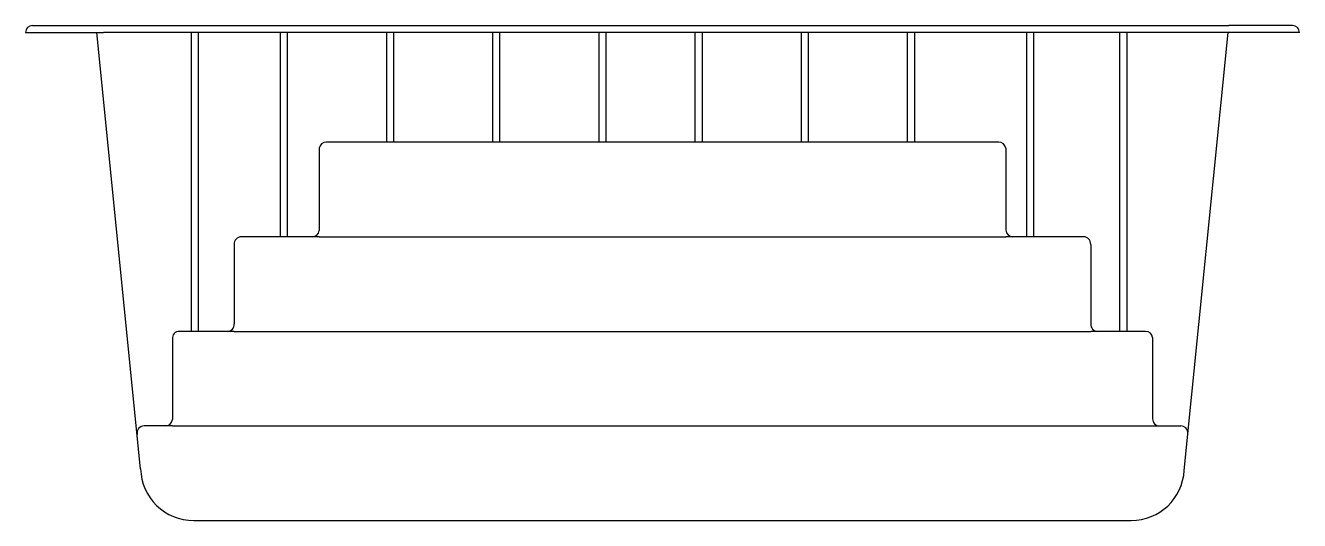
# Model space of a CAD drawing. Extents: x -1189.44 to -1185.84, y 410.76 to 412.16.
import ezdxf

# ---------------------------------------------------------------- set-up
doc = ezdxf.new("R2010")
doc.units = 0
doc.header["$LTSCALE"] = 10
doc.header["$MEASUREMENT"] = 0
doc.layers.add('Piscinas_Fibratec', color=4, linetype='CONTINUOUS')

msp = doc.modelspace()

# ---------------------------------------------------------------- linework, layer by layer
at = {"layer": 'Piscinas_Fibratec', "color": 2}
for p, q in [((-1189.4411, 412.1391), (-1189.2211, 412.1391)), ((-1189.4211, 412.1591), (-1189.2411, 412.1591)), ((-1189.2411, 412.1591), (-1186.0411, 412.1591)), ((-1186.0611, 412.1391), (-1189.2211, 412.1391)), ((-1185.8411, 412.1391), (-1186.0611, 412.1391)), ((-1185.8611, 412.1591), (-1186.0411, 412.1591))]:
    msp.add_line(p, q, dxfattribs=at)
at = {"layer": 'Piscinas_Fibratec'}
for p, q in [((-1189.1157, 410.9053), (-1189.2391, 412.1391)), ((-1186.1669, 410.9009), (-1186.0431, 412.1391)), ((-1188.6111, 411.8118), (-1188.6111, 411.5789)), ((-1186.6909, 411.8291), (-1188.5913, 411.8291)), ((-1186.6711, 411.812), (-1186.6711, 411.58)), ((-1188.6111, 411.5616), (-1188.8312, 411.5616)), ((-1188.6111, 411.5616), (-1186.6711, 411.5616)), ((-1186.4511, 411.5616), (-1186.6711, 411.5616)), ((-1188.8511, 411.5398), (-1188.8511, 411.3151)), ((-1186.4311, 411.5401), (-1186.4311, 411.3152)), ((-1189.0261, 411.2726), (-1189.0261, 411.0448)), ((-1188.8511, 411.2941), (-1189.0062, 411.2941)), ((-1188.8511, 411.2941), (-1186.4311, 411.2941)), ((-1186.276, 411.2941), (-1186.4311, 411.2941)), ((-1186.2561, 411.2763), (-1186.2561, 411.0471)), ((-1189.0261, 411.0266), (-1189.1059, 411.0266)), ((-1189.0261, 411.0266), (-1186.2561, 411.0266)), ((-1186.2561, 411.0266), (-1186.1763, 411.0266)), ((-1188.9658, 410.7591), (-1186.3167, 410.7591))]:
    msp.add_line(p, q, dxfattribs=at)
at = {"layer": 'Piscinas_Fibratec', "color": 1}
for p, q in [((-1188.9721, 411.2941), (-1188.9721, 412.1391)), ((-1188.9521, 411.2941), (-1188.9521, 412.1391)), ((-1188.7204, 411.5616), (-1188.7204, 412.1391)), ((-1188.7004, 411.5616), (-1188.7004, 412.1391)), ((-1188.4204, 411.8291), (-1188.4204, 412.1391)), ((-1188.4004, 411.8291), (-1188.4004, 412.1391)), ((-1188.1204, 411.8291), (-1188.1204, 412.1391)), ((-1188.1004, 411.8291), (-1188.1004, 412.1391)), ((-1187.8204, 411.8291), (-1187.8204, 412.1391)), ((-1187.8004, 411.8291), (-1187.8004, 412.1391)), ((-1187.5484, 411.8291), (-1187.5484, 412.1391)), ((-1187.5284, 411.8291), (-1187.5284, 412.1391)), ((-1187.2484, 411.8291), (-1187.2484, 412.1391)), ((-1187.2284, 411.8291), (-1187.2284, 412.1391)), ((-1186.9484, 411.8291), (-1186.9484, 412.1391)), ((-1186.9284, 411.8291), (-1186.9284, 412.1391)), ((-1186.612, 411.5616), (-1186.612, 412.1391)), ((-1186.592, 411.5616), (-1186.592, 412.1391)), ((-1186.3484, 411.2941), (-1186.3484, 412.1391)), ((-1186.3284, 411.2941), (-1186.3284, 412.1391))]:
    msp.add_line(p, q, dxfattribs=at)
at = {"layer": 'Piscinas_Fibratec', "color": 2}
for centre, start, end in [((-1189.4211, 412.1391), 90, 180), ((-1185.8611, 412.1391), 360, 90)]:
    msp.add_arc(centre, 0.02, start, end, dxfattribs=at)
at = {"layer": 'Piscinas_Fibratec'}
for centre, radius, start, end in [((-1188.5913, 411.8091), 0.02, 90, 172.302), ((-1186.6909, 411.8091), 0.02, 8.3289, 90), ((-1188.8312, 411.5416), 0.02, 90, 185.0867), ((-1188.6309, 411.5816), 0.02, 270, 352.1217), ((-1186.6512, 411.5816), 0.02, 184.6249, 270), ((-1186.4511, 411.5416), 0.02, 355.7542, 90), ((-1188.8711, 411.3141), 0.02, 270, 2.8182), ((-1186.4112, 411.3141), 0.02, 176.8089, 270), ((-1189.0062, 411.2741), 0.02, 90, 184.3437), ((-1186.276, 411.2741), 0.02, 6.2717, 90), ((-1189.1059, 411.0066), 0.02, 90, 191.0865), ((-1189.046, 411.0466), 0.02, 270, 354.8585), ((-1186.2361, 411.0466), 0.02, 178.4696, 270), ((-1186.1763, 411.0066), 0.02, 1.9557, 90), ((-1188.9658, 410.9091), 0.15, 181.4628, 270), ((-1186.3167, 410.9091), 0.15, 270, 356.8526)]:
    msp.add_arc(centre, radius, start, end, dxfattribs=at)

doc.saveas('drawing.dxf')
